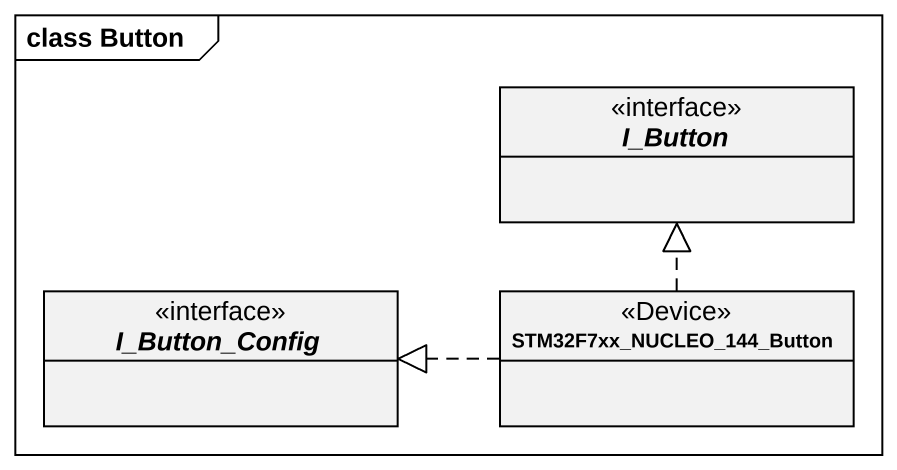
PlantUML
@startuml
mainframe class Button
hide circle
hide empty members
interface I_Button
interface I_Button_Config
class STM32F7xx_NUCLEO_144_Button <<Device>>
STM32F7xx_NUCLEO_144_Button .up.|> I_Button
STM32F7xx_NUCLEO_144_Button .left.|> I_Button_Config
@enduml
